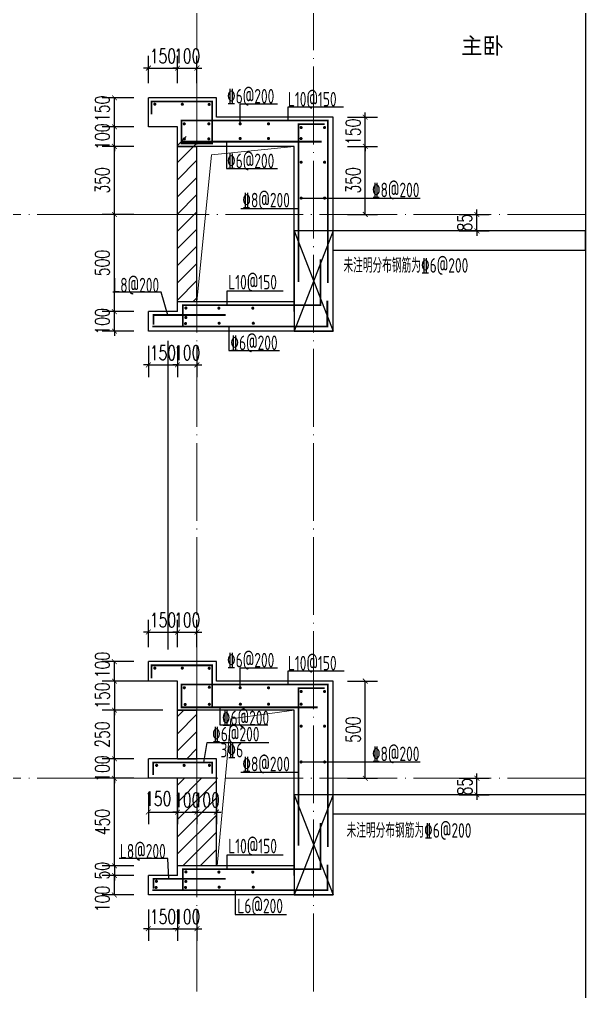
# Model space of a CAD drawing. Extents: x -668857 to 154266, y -275694 to 291306.
# Drawn here: x 4044 to 7008, y 148002 to 153002 of the extents above; entities that cross this region are included whole.
import ezdxf

# ---------------------------------------------------------------- set-up
doc = ezdxf.new("R2010")
doc.units = 0
doc.header["$LTSCALE"] = 1000
doc.linetypes.add('DOTE', pattern=[2.42, 2, -0.2, 0.02, -0.2])
doc.layers.get('0').update_dxf_attribs({"linetype": 'CONTINUOUS'})
doc.layers.get('DEFPOINTS').update_dxf_attribs({"linetype": 'CONTINUOUS'})
for name, color, linetype in [('DIM_SYMB', 3, 'CONTINUOUS'), ('PUB_DIM', 3, 'CONTINUOUS'), ('PUB_TEXT', 2, 'CONTINUOUS'), ('REIN', 6, 'CONTINUOUS'), ('S-大样-砼线', 7, 'CONTINUOUS'), ('S-引出线', 40, 'CONTINUOUS'), ('TEXT', 2, 'CONTINUOUS'), ('WALL', 5, 'CONTINUOUS'), ('看线', 251, 'CONTINUOUS')]:
    doc.layers.add(name, color=color, linetype=linetype)
for name, color, linetype, lineweight in [('DOTE', 19, 'DOTE', 9), ('PUB_HATCH', 8, 'CONTINUOUS', 9), ('立面-洞口示意', 152, 'CONTINUOUS', 13)]:
    doc.layers.add(name, color=color, linetype=linetype, lineweight=lineweight)
doc.styles.add('_TCH_DIM_T3', font='SIMPLEX', dxfattribs={"width": 0.705882, "bigfont": 'GBCBIG'})
doc.styles.add('TSSD_REIN', font='tssdeng.shx', dxfattribs={"width": 0.7, "height": 300, "bigfont": 'tssdchn.shx'})
doc.styles.add('w', font='tssdeng.shx', dxfattribs={"width": 0.8, "bigfont": 'tssdchn.shx'})
doc.dimstyles.new('_TCH_ARCH&&25', dxfattribs={"dimtxt": 74.375, "dimasz": 25, "dimexe": 62.5, "dimexo": 75, "dimgap": 25, "dimtad": 1, "dimdec": 0, "dimzin": 0, "dimdsep": 46, "dimtxsty": '_TCH_DIM_T3', "dimblk": 'ARCHTICK', "dimcen": 0.09, "dimclrt": 7, "dimazin": 0, "dimtfac": 1, "dimtdec": 0, "dimtix": 1, "dimtmove": 2, "dimatfit": 3, "dimldrblk": 'ARCHTICK', "dimfxl": 0, "dimtolj": 1, "dimtzin": 0, "dimarcsym": 0})
pattern_1 = [(45, (0, 44.88), (-44.1941915, 44.1941915), [])]

# ---------------------------------------------------------------- blocks, each defined once
blk = doc.blocks.new('_ArchTick')
at = {"color": 0, "linetype": 'ByBlock', "const_width": 0.15}
blk.add_lwpolyline([(-0.5, -0.5), (0.5, 0.5)], dxfattribs=at)
blk = doc.blocks.new('*D2304')
at = {"layer": 'DEFPOINTS', "color": 0}
for p in [(1114128.3, 465143.4), (1114278.3, 465143.4), (1114278.3, 464969.7)]:
    blk.add_point(p, dxfattribs=at)
at = {"layer": 'PUB_DIM', "color": 0, "lineweight": -2}
for p, q in [((1114128.3, 465068.4), (1114128.3, 464907.2)), ((1114278.3, 465068.4), (1114278.3, 464907.2)), ((1114128.3, 464969.7), (1114278.3, 464969.7))]:
    blk.add_line(p, q, dxfattribs=at)
at = {"layer": 'PUB_DIM', "color": 0, "lineweight": -2, "xscale": 25, "yscale": 25, "zscale": 25, "rotation": 180}
blk.add_blockref('_ArchTick', (1114128.3, 464969.7), dxfattribs=at)
at = {"layer": 'PUB_DIM', "color": 0, "lineweight": -2, "xscale": 25, "yscale": 25, "zscale": 25}
blk.add_blockref('_ArchTick', (1114278.3, 464969.7), dxfattribs=at)
at = {"layer": 'PUB_DIM', "color": 7, "insert": (1114178.9, 465038.4), "char_height": 74.38, "attachment_point": 5, "style": '_TCH_DIM_T3'}
blk.add_mtext('\\A1;150', dxfattribs=at)
blk = doc.blocks.new('*D2305')
at = {"layer": 'DEFPOINTS', "color": 0}
for p in [(1114278.3, 465143.4), (1114378.3, 465143.4), (1114378.3, 464969.7)]:
    blk.add_point(p, dxfattribs=at)
at = {"layer": 'PUB_DIM', "color": 0, "lineweight": -2}
for p, q in [((1114278.3, 465068.4), (1114278.3, 464907.2)), ((1114378.3, 465068.4), (1114378.3, 464907.2)), ((1114278.3, 464969.7), (1114253.3, 464969.7)), ((1114278.3, 464969.7), (1114378.3, 464969.7)), ((1114378.3, 464969.7), (1114403.3, 464969.7))]:
    blk.add_line(p, q, dxfattribs=at)
at = {"layer": 'PUB_DIM', "color": 0, "lineweight": -2, "xscale": 25, "yscale": 25, "zscale": 25}
blk.add_blockref('_ArchTick', (1114278.3, 464969.7), dxfattribs=at)
at = {"layer": 'PUB_DIM', "color": 0, "lineweight": -2, "xscale": 25, "yscale": 25, "zscale": 25, "rotation": 180}
blk.add_blockref('_ArchTick', (1114378.3, 464969.7), dxfattribs=at)
at = {"layer": 'PUB_DIM', "color": 7, "insert": (1114328.3, 465031.8), "char_height": 74.38, "attachment_point": 5, "style": '_TCH_DIM_T3'}
blk.add_mtext('\\A1;100', dxfattribs=at)
blk = doc.blocks.new('*D2306')
at = {"layer": 'DEFPOINTS', "color": 0}
for p in [(1114378.3, 465143.4), (1114478.3, 465143.4), (1114478.3, 464969.7)]:
    blk.add_point(p, dxfattribs=at)
at = {"layer": 'PUB_DIM', "color": 0, "lineweight": -2}
for p, q in [((1114378.3, 465068.4), (1114378.3, 464907.2)), ((1114478.3, 465068.4), (1114478.3, 464907.2)), ((1114378.3, 464969.7), (1114353.3, 464969.7)), ((1114378.3, 464969.7), (1114478.3, 464969.7)), ((1114478.3, 464969.7), (1114503.3, 464969.7))]:
    blk.add_line(p, q, dxfattribs=at)
at = {"layer": 'PUB_DIM', "color": 0, "lineweight": -2, "xscale": 25, "yscale": 25, "zscale": 25}
blk.add_blockref('_ArchTick', (1114378.3, 464969.7), dxfattribs=at)
at = {"layer": 'PUB_DIM', "color": 0, "lineweight": -2, "xscale": 25, "yscale": 25, "zscale": 25, "rotation": 180}
blk.add_blockref('_ArchTick', (1114478.3, 464969.7), dxfattribs=at)
at = {"layer": 'PUB_DIM', "color": 7, "insert": (1114428.3, 465031.8), "char_height": 74.38, "attachment_point": 5, "style": '_TCH_DIM_T3'}
blk.add_mtext('\\A1;100', dxfattribs=at)
blk = doc.blocks.new('*D2307')
at = {"layer": 'DEFPOINTS', "color": 0}
for p in [(1115078.3, 465643.4), (1115244.2, 465643.4), (1115078.3, 465143.4)]:
    blk.add_point(p, dxfattribs=at)
at = {"layer": 'PUB_DIM', "color": 0, "lineweight": -2}
for p, q in [((1115153.3, 465643.4), (1115306.7, 465643.4)), ((1115244.2, 465143.4), (1115244.2, 465643.4)), ((1115153.3, 465143.4), (1115306.7, 465143.4))]:
    blk.add_line(p, q, dxfattribs=at)
at = {"layer": 'PUB_DIM', "color": 0, "lineweight": -2, "xscale": 25, "yscale": 25, "zscale": 25}
for p, rotation in [((1115244.2, 465643.4), 90), ((1115244.2, 465143.4), 270)]:
    blk.add_blockref('_ArchTick', p, dxfattribs=dict(at, rotation=rotation))
at = {"layer": 'PUB_DIM', "color": 7, "insert": (1115182, 465393.4), "char_height": 74.38, "attachment_point": 5, "rotation": 90, "style": '_TCH_DIM_T3'}
blk.add_mtext('\\A1;500', dxfattribs=at)
blk = doc.blocks.new('*D2308')
at = {"layer": 'DEFPOINTS', "color": 0}
for p in [(1113953.7, 465743.4), (1114128.3, 465743.4), (1114128.3, 465643.4)]:
    blk.add_point(p, dxfattribs=at)
at = {"layer": 'PUB_DIM', "color": 0, "lineweight": -2}
for p, q in [((1114053.3, 465743.4), (1113891.2, 465743.4)), ((1113953.7, 465643.4), (1113953.7, 465743.4)), ((1114053.3, 465643.4), (1113891.2, 465643.4))]:
    blk.add_line(p, q, dxfattribs=at)
at = {"layer": 'PUB_DIM', "color": 0, "lineweight": -2, "xscale": 25, "yscale": 25, "zscale": 25}
for p, rotation in [((1113953.7, 465743.4), 90), ((1113953.7, 465643.4), 270)]:
    blk.add_blockref('_ArchTick', p, dxfattribs=dict(at, rotation=rotation))
at = {"layer": 'PUB_DIM', "color": 7, "insert": (1113891.5, 465726.1), "char_height": 74.38, "attachment_point": 5, "rotation": 90, "style": '_TCH_DIM_T3'}
blk.add_mtext('\\A1;100', dxfattribs=at)
blk = doc.blocks.new('*D2309')
at = {"layer": 'DEFPOINTS', "color": 0}
for p in [(1113953.7, 465493.4), (1114128.3, 465493.4), (1114128.3, 465243.4)]:
    blk.add_point(p, dxfattribs=at)
at = {"layer": 'PUB_DIM', "color": 0, "lineweight": -2}
for p, q in [((1114053.3, 465493.4), (1113891.2, 465493.4)), ((1113953.7, 465243.4), (1113953.7, 465493.4)), ((1114053.3, 465243.4), (1113891.2, 465243.4))]:
    blk.add_line(p, q, dxfattribs=at)
at = {"layer": 'PUB_DIM', "color": 0, "lineweight": -2, "xscale": 25, "yscale": 25, "zscale": 25}
for p, rotation in [((1113953.7, 465493.4), 90), ((1113953.7, 465243.4), 270)]:
    blk.add_blockref('_ArchTick', p, dxfattribs=dict(at, rotation=rotation))
at = {"layer": 'PUB_DIM', "color": 7, "insert": (1113891.5, 465368.4), "char_height": 74.38, "attachment_point": 5, "rotation": 90, "style": '_TCH_DIM_T3'}
blk.add_mtext('\\A1;250', dxfattribs=at)
blk = doc.blocks.new('*D2310')
at = {"layer": 'DEFPOINTS', "color": 0}
for p in [(1113953.7, 465243.4), (1114128.3, 465243.4), (1114128.3, 465143.4)]:
    blk.add_point(p, dxfattribs=at)
at = {"layer": 'PUB_DIM', "color": 0, "lineweight": -2}
for p, q in [((1114053.3, 465243.4), (1113891.2, 465243.4)), ((1113953.7, 465243.4), (1113953.7, 465268.4)), ((1113953.7, 465143.4), (1113953.7, 465243.4)), ((1114053.3, 465143.4), (1113891.2, 465143.4)), ((1113953.7, 465143.4), (1113953.7, 465118.4))]:
    blk.add_line(p, q, dxfattribs=at)
at = {"layer": 'PUB_DIM', "color": 0, "lineweight": -2, "xscale": 25, "yscale": 25, "zscale": 25}
for p, rotation in [((1113953.7, 465243.4), 270), ((1113953.7, 465143.4), 90)]:
    blk.add_blockref('_ArchTick', p, dxfattribs=dict(at, rotation=rotation))
at = {"layer": 'PUB_DIM', "color": 7, "insert": (1113891.5, 465193.4), "char_height": 74.38, "attachment_point": 5, "rotation": 90, "style": '_TCH_DIM_T3'}
blk.add_mtext('\\A1;100', dxfattribs=at)
blk = doc.blocks.new('*D2311')
at = {"layer": 'DEFPOINTS', "color": 0}
for p in [(1113953.7, 465143.4), (1114128.3, 465143.4), (1114128.3, 464693.4)]:
    blk.add_point(p, dxfattribs=at)
at = {"layer": 'PUB_DIM', "color": 0, "lineweight": -2}
for p, q in [((1114053.3, 465143.4), (1113891.2, 465143.4)), ((1113953.7, 464693.4), (1113953.7, 465143.4)), ((1114053.3, 464693.4), (1113891.2, 464693.4))]:
    blk.add_line(p, q, dxfattribs=at)
at = {"layer": 'PUB_DIM', "color": 0, "lineweight": -2, "xscale": 25, "yscale": 25, "zscale": 25}
for p, rotation in [((1113953.7, 465143.4), 90), ((1113953.7, 464693.4), 270)]:
    blk.add_blockref('_ArchTick', p, dxfattribs=dict(at, rotation=rotation))
at = {"layer": 'PUB_DIM', "color": 7, "insert": (1113891.5, 464918.4), "char_height": 74.38, "attachment_point": 5, "rotation": 90, "style": '_TCH_DIM_T3'}
blk.add_mtext('\\A1;450', dxfattribs=at)
blk = doc.blocks.new('*D2312')
at = {"layer": 'DEFPOINTS', "color": 0}
for p in [(1113953.7, 464643.4), (1114128.3, 464643.4), (1114128.3, 464543.4)]:
    blk.add_point(p, dxfattribs=at)
at = {"layer": 'PUB_DIM', "color": 0, "lineweight": -2}
for p, q in [((1114053.3, 464643.4), (1113891.2, 464643.4)), ((1113953.7, 464543.4), (1113953.7, 464643.4)), ((1114053.3, 464543.4), (1113891.2, 464543.4))]:
    blk.add_line(p, q, dxfattribs=at)
at = {"layer": 'PUB_DIM', "color": 0, "lineweight": -2, "xscale": 25, "yscale": 25, "zscale": 25}
for p, rotation in [((1113953.7, 464643.4), 90), ((1113953.7, 464543.4), 270)]:
    blk.add_blockref('_ArchTick', p, dxfattribs=dict(at, rotation=rotation))
at = {"layer": 'PUB_DIM', "color": 7, "insert": (1113891.5, 464522.7), "char_height": 74.38, "attachment_point": 5, "rotation": 90, "style": '_TCH_DIM_T3'}
blk.add_mtext('\\A1;100', dxfattribs=at)
blk = doc.blocks.new('*D2313')
at = {"layer": 'DEFPOINTS', "color": 0}
for p in [(1114128.3, 464543.4), (1114278.3, 464543.4), (1114278.3, 464369.7)]:
    blk.add_point(p, dxfattribs=at)
at = {"layer": 'PUB_DIM', "color": 0, "lineweight": -2}
for p, q in [((1114128.3, 464468.4), (1114128.3, 464307.2)), ((1114278.3, 464468.4), (1114278.3, 464307.2)), ((1114128.3, 464369.7), (1114103.3, 464369.7)), ((1114128.3, 464369.7), (1114278.3, 464369.7)), ((1114278.3, 464369.7), (1114303.3, 464369.7))]:
    blk.add_line(p, q, dxfattribs=at)
at = {"layer": 'PUB_DIM', "color": 0, "lineweight": -2, "xscale": 25, "yscale": 25, "zscale": 25}
blk.add_blockref('_ArchTick', (1114128.3, 464369.7), dxfattribs=at)
at = {"layer": 'PUB_DIM', "color": 0, "lineweight": -2, "xscale": 25, "yscale": 25, "zscale": 25, "rotation": 180}
blk.add_blockref('_ArchTick', (1114278.3, 464369.7), dxfattribs=at)
at = {"layer": 'PUB_DIM', "color": 7, "insert": (1114203.3, 464431.8), "char_height": 74.38, "attachment_point": 5, "style": '_TCH_DIM_T3'}
blk.add_mtext('\\A1;150', dxfattribs=at)
blk = doc.blocks.new('*D2314')
at = {"layer": 'DEFPOINTS', "color": 0}
for p in [(1114278.3, 464543.4), (1114378.3, 464543.4), (1114378.3, 464369.7)]:
    blk.add_point(p, dxfattribs=at)
at = {"layer": 'PUB_DIM', "color": 0, "lineweight": -2}
for p, q in [((1114278.3, 464468.4), (1114278.3, 464307.2)), ((1114378.3, 464468.4), (1114378.3, 464307.2)), ((1114278.3, 464369.7), (1114253.3, 464369.7)), ((1114278.3, 464369.7), (1114378.3, 464369.7)), ((1114378.3, 464369.7), (1114403.3, 464369.7))]:
    blk.add_line(p, q, dxfattribs=at)
at = {"layer": 'PUB_DIM', "color": 0, "lineweight": -2, "xscale": 25, "yscale": 25, "zscale": 25}
blk.add_blockref('_ArchTick', (1114278.3, 464369.7), dxfattribs=at)
at = {"layer": 'PUB_DIM', "color": 0, "lineweight": -2, "xscale": 25, "yscale": 25, "zscale": 25, "rotation": 180}
blk.add_blockref('_ArchTick', (1114378.3, 464369.7), dxfattribs=at)
at = {"layer": 'PUB_DIM', "color": 7, "insert": (1114328.3, 464431.8), "char_height": 74.38, "attachment_point": 5, "style": '_TCH_DIM_T3'}
blk.add_mtext('\\A1;100', dxfattribs=at)
blk = doc.blocks.new('*D2315')
at = {"layer": 'DEFPOINTS', "color": 0}
for p in [(1114278.3, 465895.7), (1114128.3, 465743.4), (1114278.3, 465743.4)]:
    blk.add_point(p, dxfattribs=at)
at = {"layer": 'PUB_DIM', "color": 0, "lineweight": -2}
for p, q in [((1114128.3, 465818.4), (1114128.3, 465958.2)), ((1114278.3, 465818.4), (1114278.3, 465958.2)), ((1114128.3, 465895.7), (1114103.3, 465895.7)), ((1114128.3, 465895.7), (1114278.3, 465895.7)), ((1114278.3, 465895.7), (1114303.3, 465895.7))]:
    blk.add_line(p, q, dxfattribs=at)
at = {"layer": 'PUB_DIM', "color": 0, "lineweight": -2, "xscale": 25, "yscale": 25, "zscale": 25}
blk.add_blockref('_ArchTick', (1114128.3, 465895.7), dxfattribs=at)
at = {"layer": 'PUB_DIM', "color": 0, "lineweight": -2, "xscale": 25, "yscale": 25, "zscale": 25, "rotation": 180}
blk.add_blockref('_ArchTick', (1114278.3, 465895.7), dxfattribs=at)
at = {"layer": 'PUB_DIM', "color": 7, "insert": (1114203.3, 465957.9), "char_height": 74.38, "attachment_point": 5, "style": '_TCH_DIM_T3'}
blk.add_mtext('\\A1;150', dxfattribs=at)
blk = doc.blocks.new('*D2316')
at = {"layer": 'DEFPOINTS', "color": 0}
for p in [(1114378.3, 465895.7), (1114278.3, 465743.4), (1114378.3, 465743.4)]:
    blk.add_point(p, dxfattribs=at)
at = {"layer": 'PUB_DIM', "color": 0, "lineweight": -2}
for p, q in [((1114278.3, 465818.4), (1114278.3, 465958.2)), ((1114378.3, 465818.4), (1114378.3, 465958.2)), ((1114278.3, 465895.7), (1114253.3, 465895.7)), ((1114278.3, 465895.7), (1114378.3, 465895.7)), ((1114378.3, 465895.7), (1114403.3, 465895.7))]:
    blk.add_line(p, q, dxfattribs=at)
at = {"layer": 'PUB_DIM', "color": 0, "lineweight": -2, "xscale": 25, "yscale": 25, "zscale": 25}
blk.add_blockref('_ArchTick', (1114278.3, 465895.7), dxfattribs=at)
at = {"layer": 'PUB_DIM', "color": 0, "lineweight": -2, "xscale": 25, "yscale": 25, "zscale": 25, "rotation": 180}
blk.add_blockref('_ArchTick', (1114378.3, 465895.7), dxfattribs=at)
at = {"layer": 'PUB_DIM', "color": 7, "insert": (1114328.3, 465957.9), "char_height": 74.38, "attachment_point": 5, "style": '_TCH_DIM_T3'}
blk.add_mtext('\\A1;100', dxfattribs=at)
blk = doc.blocks.new('*D2317')
at = {"layer": 'DEFPOINTS', "color": 0}
for p in [(1115652.5, 465143.4), (1115818.5, 465143.4), (1115652.5, 465058.4)]:
    blk.add_point(p, dxfattribs=at)
at = {"layer": 'PUB_DIM', "color": 0, "lineweight": -2}
for p, q in [((1115727.5, 465143.4), (1115881, 465143.4)), ((1115818.5, 465143.4), (1115818.5, 465168.4)), ((1115818.5, 465058.4), (1115818.5, 465143.4)), ((1115727.5, 465058.4), (1115881, 465058.4)), ((1115818.5, 465058.4), (1115818.5, 465033.4))]:
    blk.add_line(p, q, dxfattribs=at)
at = {"layer": 'PUB_DIM', "color": 0, "lineweight": -2, "xscale": 25, "yscale": 25, "zscale": 25}
for p, rotation in [((1115818.5, 465143.4), 270), ((1115818.5, 465058.4), 90)]:
    blk.add_blockref('_ArchTick', p, dxfattribs=dict(at, rotation=rotation))
at = {"layer": 'PUB_DIM', "color": 7, "insert": (1115756.3, 465100.9), "char_height": 74.38, "attachment_point": 5, "rotation": 90, "style": '_TCH_DIM_T3'}
blk.add_mtext('\\A1;85', dxfattribs=at)
blk = doc.blocks.new('*D2318')
at = {"layer": 'DEFPOINTS', "color": 0}
for p in [(1114278.3, 465643.4), (1113953.7, 465493.4), (1114278.3, 465493.4)]:
    blk.add_point(p, dxfattribs=at)
at = {"layer": 'PUB_DIM', "color": 0, "lineweight": -2}
for p, q in [((1114203.3, 465643.4), (1113891.2, 465643.4)), ((1113953.7, 465643.4), (1113953.7, 465668.4)), ((1113953.7, 465643.4), (1113953.7, 465493.4)), ((1114203.3, 465493.4), (1113891.2, 465493.4)), ((1113953.7, 465493.4), (1113953.7, 465468.4))]:
    blk.add_line(p, q, dxfattribs=at)
at = {"layer": 'PUB_DIM', "color": 0, "lineweight": -2, "xscale": 25, "yscale": 25, "zscale": 25}
for p, rotation in [((1113953.7, 465643.4), 270), ((1113953.7, 465493.4), 90)]:
    blk.add_blockref('_ArchTick', p, dxfattribs=dict(at, rotation=rotation))
at = {"layer": 'PUB_DIM', "color": 7, "insert": (1113891.5, 465568.4), "char_height": 74.38, "attachment_point": 5, "rotation": 90, "style": '_TCH_DIM_T3'}
blk.add_mtext('\\A1;150', dxfattribs=at)
blk = doc.blocks.new('*D2303')
at = {"layer": 'DEFPOINTS', "color": 0}
for p in [(1114128.3, 464693.4), (1113953.7, 464643.4), (1114128.3, 464643.4)]:
    blk.add_point(p, dxfattribs=at)
at = {"layer": 'PUB_DIM', "color": 0, "lineweight": -2}
for p, q in [((1114053.3, 464693.4), (1113891.2, 464693.4)), ((1113953.7, 464693.4), (1113953.7, 464718.4)), ((1113953.7, 464693.4), (1113953.7, 464643.4)), ((1114053.3, 464643.4), (1113891.2, 464643.4)), ((1113953.7, 464643.4), (1113953.7, 464618.4))]:
    blk.add_line(p, q, dxfattribs=at)
at = {"layer": 'PUB_DIM', "color": 0, "lineweight": -2, "xscale": 25, "yscale": 25, "zscale": 25}
for p, rotation in [((1113953.7, 464693.4), 270), ((1113953.7, 464643.4), 90)]:
    blk.add_blockref('_ArchTick', p, dxfattribs=dict(at, rotation=rotation))
at = {"layer": 'PUB_DIM', "color": 7, "insert": (1113891.5, 464668.4), "char_height": 74.38, "attachment_point": 5, "rotation": 90, "style": '_TCH_DIM_T3'}
blk.add_mtext('\\A1;50', dxfattribs=at)
blk = doc.blocks.new('*D3442')
at = {"layer": 'DEFPOINTS', "color": 0}
for p in [(6231.3, 151999), (6397.3, 151999), (6231.3, 151914)]:
    blk.add_point(p, dxfattribs=at)
at = {"layer": 'PUB_DIM', "color": 0, "lineweight": -2}
for p, q in [((6306.3, 151999), (6459.8, 151999)), ((6397.3, 151999), (6397.3, 152024)), ((6397.3, 151914), (6397.3, 151999)), ((6306.3, 151914), (6459.8, 151914)), ((6397.3, 151914), (6397.3, 151889))]:
    blk.add_line(p, q, dxfattribs=at)
at = {"layer": 'PUB_DIM', "color": 0, "lineweight": -2, "xscale": 25, "yscale": 25, "zscale": 25}
for p, rotation in [((6397.3, 151999), 270), ((6397.3, 151914), 90)]:
    blk.add_blockref('_ArchTick', p, dxfattribs=dict(at, rotation=rotation))
at = {"layer": 'PUB_DIM', "color": 7, "insert": (6335.1, 151956.5), "char_height": 74.38, "attachment_point": 5, "rotation": 90, "style": '_TCH_DIM_T3'}
blk.add_mtext('\\A1;85', dxfattribs=at)
blk = doc.blocks.new('*D3443')
at = {"layer": 'DEFPOINTS', "color": 0}
for p in [(4857.1, 152751.4), (4707.1, 152599), (4857.1, 152599)]:
    blk.add_point(p, dxfattribs=at)
at = {"layer": 'PUB_DIM', "color": 0, "lineweight": -2}
for p, q in [((4707.1, 152674), (4707.1, 152813.9)), ((4857.1, 152674), (4857.1, 152813.9)), ((4707.1, 152751.4), (4682.1, 152751.4)), ((4707.1, 152751.4), (4857.1, 152751.4)), ((4857.1, 152751.4), (4882.1, 152751.4))]:
    blk.add_line(p, q, dxfattribs=at)
at = {"layer": 'PUB_DIM', "color": 0, "lineweight": -2, "xscale": 25, "yscale": 25, "zscale": 25}
blk.add_blockref('_ArchTick', (4707.1, 152751.4), dxfattribs=at)
at = {"layer": 'PUB_DIM', "color": 0, "lineweight": -2, "xscale": 25, "yscale": 25, "zscale": 25, "rotation": 180}
blk.add_blockref('_ArchTick', (4857.1, 152751.4), dxfattribs=at)
at = {"layer": 'PUB_DIM', "color": 7, "insert": (4782.1, 152813.5), "char_height": 74.38, "attachment_point": 5, "style": '_TCH_DIM_T3'}
blk.add_mtext('\\A1;150', dxfattribs=at)
blk = doc.blocks.new('*D3444')
at = {"layer": 'DEFPOINTS', "color": 0}
for p in [(4957.1, 152751.4), (4857.1, 152599), (4957.1, 152599)]:
    blk.add_point(p, dxfattribs=at)
at = {"layer": 'PUB_DIM', "color": 0, "lineweight": -2}
for p, q in [((4857.1, 152674), (4857.1, 152813.9)), ((4957.1, 152674), (4957.1, 152813.9)), ((4857.1, 152751.4), (4832.1, 152751.4)), ((4857.1, 152751.4), (4957.1, 152751.4)), ((4957.1, 152751.4), (4982.1, 152751.4))]:
    blk.add_line(p, q, dxfattribs=at)
at = {"layer": 'PUB_DIM', "color": 0, "lineweight": -2, "xscale": 25, "yscale": 25, "zscale": 25}
blk.add_blockref('_ArchTick', (4857.1, 152751.4), dxfattribs=at)
at = {"layer": 'PUB_DIM', "color": 0, "lineweight": -2, "xscale": 25, "yscale": 25, "zscale": 25, "rotation": 180}
blk.add_blockref('_ArchTick', (4957.1, 152751.4), dxfattribs=at)
at = {"layer": 'PUB_DIM', "color": 7, "insert": (4907.1, 152813.5), "char_height": 74.38, "attachment_point": 5, "style": '_TCH_DIM_T3'}
blk.add_mtext('\\A1;100', dxfattribs=at)
blk = doc.blocks.new('*D3445')
at = {"layer": 'DEFPOINTS', "color": 0}
for p in [(4707.1, 151399), (4857.1, 151399), (4857.1, 151225.3)]:
    blk.add_point(p, dxfattribs=at)
at = {"layer": 'PUB_DIM', "color": 0, "lineweight": -2}
for p, q in [((4707.1, 151324), (4707.1, 151162.8)), ((4857.1, 151324), (4857.1, 151162.8)), ((4707.1, 151225.3), (4682.1, 151225.3)), ((4707.1, 151225.3), (4857.1, 151225.3)), ((4857.1, 151225.3), (4882.1, 151225.3))]:
    blk.add_line(p, q, dxfattribs=at)
at = {"layer": 'PUB_DIM', "color": 0, "lineweight": -2, "xscale": 25, "yscale": 25, "zscale": 25}
blk.add_blockref('_ArchTick', (4707.1, 151225.3), dxfattribs=at)
at = {"layer": 'PUB_DIM', "color": 0, "lineweight": -2, "xscale": 25, "yscale": 25, "zscale": 25, "rotation": 180}
blk.add_blockref('_ArchTick', (4857.1, 151225.3), dxfattribs=at)
at = {"layer": 'PUB_DIM', "color": 7, "insert": (4782.1, 151287.5), "char_height": 74.38, "attachment_point": 5, "style": '_TCH_DIM_T3'}
blk.add_mtext('\\A1;150', dxfattribs=at)
blk = doc.blocks.new('*D3446')
at = {"layer": 'DEFPOINTS', "color": 0}
for p in [(4857.1, 151399), (4957.1, 151399), (4957.1, 151225.3)]:
    blk.add_point(p, dxfattribs=at)
at = {"layer": 'PUB_DIM', "color": 0, "lineweight": -2}
for p, q in [((4857.1, 151324), (4857.1, 151162.8)), ((4957.1, 151324), (4957.1, 151162.8)), ((4857.1, 151225.3), (4832.1, 151225.3)), ((4857.1, 151225.3), (4957.1, 151225.3)), ((4957.1, 151225.3), (4982.1, 151225.3))]:
    blk.add_line(p, q, dxfattribs=at)
at = {"layer": 'PUB_DIM', "color": 0, "lineweight": -2, "xscale": 25, "yscale": 25, "zscale": 25}
blk.add_blockref('_ArchTick', (4857.1, 151225.3), dxfattribs=at)
at = {"layer": 'PUB_DIM', "color": 0, "lineweight": -2, "xscale": 25, "yscale": 25, "zscale": 25, "rotation": 180}
blk.add_blockref('_ArchTick', (4957.1, 151225.3), dxfattribs=at)
at = {"layer": 'PUB_DIM', "color": 7, "insert": (4907.1, 151287.5), "char_height": 74.38, "attachment_point": 5, "style": '_TCH_DIM_T3'}
blk.add_mtext('\\A1;100', dxfattribs=at)
blk = doc.blocks.new('*D3447')
at = {"layer": 'DEFPOINTS', "color": 0}
for p in [(4532.5, 152599), (4707.1, 152599), (4707.1, 152449)]:
    blk.add_point(p, dxfattribs=at)
at = {"layer": 'PUB_DIM', "color": 0, "lineweight": -2}
for p, q in [((4632.1, 152599), (4470, 152599)), ((4532.5, 152449), (4532.5, 152599)), ((4632.1, 152449), (4470, 152449))]:
    blk.add_line(p, q, dxfattribs=at)
at = {"layer": 'PUB_DIM', "color": 0, "lineweight": -2, "xscale": 25, "yscale": 25, "zscale": 25}
for p, rotation in [((4532.5, 152599), 90), ((4532.5, 152449), 270)]:
    blk.add_blockref('_ArchTick', p, dxfattribs=dict(at, rotation=rotation))
at = {"layer": 'PUB_DIM', "color": 7, "insert": (4470.3, 152542.3), "char_height": 74.38, "attachment_point": 5, "rotation": 90, "style": '_TCH_DIM_T3'}
blk.add_mtext('\\A1;150', dxfattribs=at)
blk = doc.blocks.new('*D3448')
at = {"layer": 'DEFPOINTS', "color": 0}
for p in [(4532.5, 152349), (4707.1, 152349), (4707.1, 151999)]:
    blk.add_point(p, dxfattribs=at)
at = {"layer": 'PUB_DIM', "color": 0, "lineweight": -2}
for p, q in [((4632.1, 152349), (4470, 152349)), ((4532.5, 151999), (4532.5, 152349)), ((4632.1, 151999), (4470, 151999))]:
    blk.add_line(p, q, dxfattribs=at)
at = {"layer": 'PUB_DIM', "color": 0, "lineweight": -2, "xscale": 25, "yscale": 25, "zscale": 25}
for p, rotation in [((4532.5, 152349), 90), ((4532.5, 151999), 270)]:
    blk.add_blockref('_ArchTick', p, dxfattribs=dict(at, rotation=rotation))
at = {"layer": 'PUB_DIM', "color": 7, "insert": (4470.3, 152174), "char_height": 74.38, "attachment_point": 5, "rotation": 90, "style": '_TCH_DIM_T3'}
blk.add_mtext('\\A1;350', dxfattribs=at)
blk = doc.blocks.new('*D3449')
at = {"layer": 'DEFPOINTS', "color": 0}
for p in [(4532.5, 151999), (4707.1, 151999), (4707.1, 151499)]:
    blk.add_point(p, dxfattribs=at)
at = {"layer": 'PUB_DIM', "color": 0, "lineweight": -2}
for p, q in [((4632.1, 151999), (4470, 151999)), ((4532.5, 151499), (4532.5, 151999)), ((4632.1, 151499), (4470, 151499))]:
    blk.add_line(p, q, dxfattribs=at)
at = {"layer": 'PUB_DIM', "color": 0, "lineweight": -2, "xscale": 25, "yscale": 25, "zscale": 25}
for p, rotation in [((4532.5, 151999), 90), ((4532.5, 151499), 270)]:
    blk.add_blockref('_ArchTick', p, dxfattribs=dict(at, rotation=rotation))
at = {"layer": 'PUB_DIM', "color": 7, "insert": (4470.3, 151749), "char_height": 74.38, "attachment_point": 5, "rotation": 90, "style": '_TCH_DIM_T3'}
blk.add_mtext('\\A1;500', dxfattribs=at)
blk = doc.blocks.new('*D3450')
at = {"layer": 'DEFPOINTS', "color": 0}
for p in [(4532.5, 151499), (4707.1, 151499), (4707.1, 151399)]:
    blk.add_point(p, dxfattribs=at)
at = {"layer": 'PUB_DIM', "color": 0, "lineweight": -2}
for p, q in [((4632.1, 151499), (4470, 151499)), ((4532.5, 151499), (4532.5, 151524)), ((4532.5, 151399), (4532.5, 151499)), ((4632.1, 151399), (4470, 151399)), ((4532.5, 151399), (4532.5, 151374))]:
    blk.add_line(p, q, dxfattribs=at)
at = {"layer": 'PUB_DIM', "color": 0, "lineweight": -2, "xscale": 25, "yscale": 25, "zscale": 25}
for p, rotation in [((4532.5, 151499), 270), ((4532.5, 151399), 90)]:
    blk.add_blockref('_ArchTick', p, dxfattribs=dict(at, rotation=rotation))
at = {"layer": 'PUB_DIM', "color": 7, "insert": (4470.3, 151449), "char_height": 74.38, "attachment_point": 5, "rotation": 90, "style": '_TCH_DIM_T3'}
blk.add_mtext('\\A1;100', dxfattribs=at)
blk = doc.blocks.new('*D3485')
at = {"layer": 'DEFPOINTS', "color": 0}
for p in [(5657.1, 152349), (5823.1, 152349), (5657.1, 151999)]:
    blk.add_point(p, dxfattribs=at)
at = {"layer": 'PUB_DIM', "color": 0, "lineweight": -2}
for p, q in [((5732.1, 152349), (5885.6, 152349)), ((5823.1, 151999), (5823.1, 152349)), ((5732.1, 151999), (5885.6, 151999))]:
    blk.add_line(p, q, dxfattribs=at)
at = {"layer": 'PUB_DIM', "color": 0, "lineweight": -2, "xscale": 25, "yscale": 25, "zscale": 25}
for p, rotation in [((5823.1, 152349), 90), ((5823.1, 151999), 270)]:
    blk.add_blockref('_ArchTick', p, dxfattribs=dict(at, rotation=rotation))
at = {"layer": 'PUB_DIM', "color": 7, "insert": (5760.9, 152174), "char_height": 74.38, "attachment_point": 5, "rotation": 90, "style": '_TCH_DIM_T3'}
blk.add_mtext('\\A1;350', dxfattribs=at)
blk = doc.blocks.new('*D3486')
at = {"layer": 'DEFPOINTS', "color": 0}
for p in [(5657.1, 152499), (5823.1, 152499), (5657.1, 152349)]:
    blk.add_point(p, dxfattribs=at)
at = {"layer": 'PUB_DIM', "color": 0, "lineweight": -2}
for p, q in [((5732.1, 152499), (5885.6, 152499)), ((5823.1, 152499), (5823.1, 152524)), ((5823.1, 152349), (5823.1, 152499)), ((5732.1, 152349), (5885.6, 152349)), ((5823.1, 152349), (5823.1, 152324))]:
    blk.add_line(p, q, dxfattribs=at)
at = {"layer": 'PUB_DIM', "color": 0, "lineweight": -2, "xscale": 25, "yscale": 25, "zscale": 25}
for p, rotation in [((5823.1, 152499), 270), ((5823.1, 152349), 90)]:
    blk.add_blockref('_ArchTick', p, dxfattribs=dict(at, rotation=rotation))
at = {"layer": 'PUB_DIM', "color": 7, "insert": (5760.9, 152424), "char_height": 74.38, "attachment_point": 5, "rotation": 90, "style": '_TCH_DIM_T3'}
blk.add_mtext('\\A1;150', dxfattribs=at)
blk = doc.blocks.new('*D3487')
at = {"layer": 'DEFPOINTS', "color": 0}
for p in [(4532.5, 152449), (4707.1, 152449), (4707.1, 152349)]:
    blk.add_point(p, dxfattribs=at)
at = {"layer": 'PUB_DIM', "color": 0, "lineweight": -2}
for p, q in [((4632.1, 152449), (4470, 152449)), ((4532.5, 152449), (4532.5, 152474)), ((4532.5, 152349), (4532.5, 152449)), ((4632.1, 152349), (4470, 152349)), ((4532.5, 152349), (4532.5, 152324))]:
    blk.add_line(p, q, dxfattribs=at)
at = {"layer": 'PUB_DIM', "color": 0, "lineweight": -2, "xscale": 25, "yscale": 25, "zscale": 25}
for p, rotation in [((4532.5, 152449), 270), ((4532.5, 152349), 90)]:
    blk.add_blockref('_ArchTick', p, dxfattribs=dict(at, rotation=rotation))
at = {"layer": 'PUB_DIM', "color": 7, "insert": (4470.3, 152399), "char_height": 74.38, "attachment_point": 5, "rotation": 90, "style": '_TCH_DIM_T3'}
blk.add_mtext('\\A1;100', dxfattribs=at)
blk = doc.blocks.new('FSDFSFSFSFEFSFESF')
at = {"layer": 'PUB_HATCH'}
h = blk.add_hatch(dxfattribs=at)
h.set_pattern_fill('普通砖', color=256, scale=25, style=0)
h.set_pattern_definition(pattern_1)
h.paths.add_polyline_path([(1114378.3, 465493.4), (1114278.3, 465493.4), (1114278.3, 465243.4), (1114378.3, 465243.4)])
h = blk.add_hatch(dxfattribs=at)
h.set_pattern_fill('普通砖', color=256, scale=25, style=0)
h.set_pattern_definition(pattern_1)
h.paths.add_polyline_path([(1114278.3, 464693.4), (1114478.3, 464693.4), (1114478.3, 465143.4), (1114278.3, 465143.4)])
at = {"layer": 'REIN'}
for points in [[(1114144.1, 465657.4, 9, 9, 0), (1114144.1, 465724.6, 9, 9, 0), (1114456.2, 465724.6, 9, 9, 0), (1114456.2, 465508.6, 9, 9, 0), (1114298.9, 465508.6, 9, 9, 0), (1114298.9, 465625.9, 9, 9, 0), (1115051.5, 465625.9, 9, 9, 0), (1115051.5, 464790.8, 9, 9, 0)], [(1114900.4, 464796.4, 9, 9, 0), (1114900.4, 465607.6, 9, 9, 0), (1115035.2, 465607.6, 9, 9, 0)], [(1114148.9, 464567.6, 9, 9, 0), (1115049.3, 464567.6, 9, 9, 0), (1115049.3, 464699.1, 9, 9, 0)]]:
    blk.add_lwpolyline(points, format="xyseb", dxfattribs=at)
at = {"layer": 'REIN', "const_width": 8}
for points in [[(1114157.4, 465710, 1), (1114165.4, 465710, 1)], [(1114298.9, 465710, 1), (1114306.9, 465710, 1)], [(1114437.2, 465709.1, 1), (1114445.2, 465709.1, 1)], [(1114309.1, 465609.1, 1), (1114317.1, 465609.1, 1)], [(1114437.9, 465611.7, 1), (1114445.9, 465611.7, 1)], [(1114596.5, 465609.1, 1), (1114604.5, 465609.1, 1)], [(1114742.5, 465609.1, 1), (1114750.5, 465609.1, 1)], [(1114910.2, 465589.9, 1), (1114918.2, 465589.9, 1)], [(1115030.9, 465589.9, 1), (1115038.9, 465589.9, 1)], [(1114313.7, 465523, 1), (1114321.7, 465523, 1)], [(1114437.9, 465523.9, 1), (1114445.9, 465523.9, 1)], [(1114597.5, 465524.6, 1), (1114605.5, 465524.6, 1)], [(1114742.8, 465524.6, 1), (1114750.8, 465524.6, 1)], [(1114910.1, 465524.6, 1), (1114918.1, 465524.6, 1)], [(1114910.2, 465411.6, 1), (1114918.2, 465411.6, 1)], [(1115030.9, 465411.6, 1), (1115038.9, 465411.6, 1)], [(1114166.7, 465210, 1), (1114174.7, 465210, 1)], [(1114308.2, 465210, 1), (1114316.2, 465210, 1)], [(1114438.2, 465210, 1), (1114446.2, 465210, 1)], [(1114910.2, 465227.4, 1), (1114918.2, 465227.4, 1)], [(1115030.9, 465227.4, 1), (1115038.9, 465227.4, 1)], [(1114317.4, 464662, 1), (1114325.4, 464662, 1)], [(1114487.3, 464661.2, 1), (1114495.3, 464661.2, 1)], [(1114661.3, 464661.2, 1), (1114669.3, 464661.2, 1)], [(1114165.6, 464613.7, 1), (1114173.6, 464613.7, 1)], [(1114317, 464613.1, 1), (1114325, 464613.1, 1)], [(1114488.3, 464583.6, 1), (1114496.3, 464583.6, 1)], [(1114664.2, 464583.6, 1), (1114672.2, 464583.6, 1)], [(1114163.7, 464582, 1), (1114171.7, 464582, 1)], [(1114315.6, 464582.2, 1), (1114323.6, 464582.2, 1)]]:
    blk.add_lwpolyline(points, format="xyb", close=True, dxfattribs=at)
at = {"layer": 'REIN', "const_width": 9}
for points in [[(1114298.9, 465508.6), (1114999, 465508.6)], [(1114153.2, 465161.2), (1114153.2, 465225), (1114457.1, 465225), (1114457.1, 465167)], [(1114305, 464570.6), (1114305, 464676.3), (1115013.8, 464676.3), (1115013.8, 464913.2)], [(1114155, 464575.9), (1114155, 464626.3), (1114526, 464626.3)]]:
    blk.add_lwpolyline(points, dxfattribs=at)
at = {"layer": 'S-大样-砼线'}
for p, q in [((1114878.3, 465058.4), (1115078.3, 464543.4)), ((1115078.3, 465058.4), (1114878.3, 464543.4))]:
    blk.add_line(p, q, dxfattribs=at)
blk.add_lwpolyline([(1115078.3, 465058.4), (1114878.3, 465058.4), (1114878.3, 464543.4), (1115078.3, 464543.4)], close=True, dxfattribs=at)
at = {"layer": 'S-引出线'}
for p, q in [((1114600.5, 465609.1), (1114600.5, 465712.3)), ((1114600.5, 465712.3), (1114792.8, 465712.3)), ((1114495.7, 465508.6), (1114495.7, 465418.8)), ((1114495.7, 465418.8), (1114743.4, 465418.8)), ((1114914.2, 465227.4), (1115526, 465227.4)), ((1114603.2, 465174.4), (1114900.4, 465174.4)), ((1114533.7, 464750.3), (1114822.6, 464750.3)), ((1114533.7, 464676.3), (1114533.7, 464750.3)), ((1114574.8, 464567.6), (1114574.8, 464442.9)), ((1114574.8, 464442.9), (1114838.8, 464442.9))]:
    blk.add_line(p, q, dxfattribs=at)
for points in [[(1114847.1, 465625.9), (1114847.1, 465696.7), (1115134.9, 465696.7)], [(1114413.9, 465225), (1114430.1, 465328.4), (1114748.5, 465328.4)], [(1114233.6, 464626.3), (1114228.9, 464731.5), (1113978.7, 464731.5)]]:
    blk.add_lwpolyline(points, dxfattribs=at)
at = {"layer": 'WALL'}
for p, q in [((1114478.3, 465743.4), (1114128.3, 465743.4)), ((1114128.3, 465643.4), (1114128.3, 465743.4)), ((1114478.3, 465643.4), (1114478.3, 465743.4)), ((1114278.3, 465643.4), (1114128.3, 465643.4)), ((1114278.3, 465643.4), (1114278.3, 465643.4)), ((1114278.3, 465643.4), (1114278.3, 465643.4)), ((1114278.3, 465493.4), (1114278.3, 465643.4)), ((1115078.3, 465643.4), (1114478.3, 465643.4)), ((1115078.3, 465058.4), (1115078.3, 465643.4)), ((1114385, 465493.4), (1114278.3, 465493.4)), ((1114278.3, 465243.4), (1114278.3, 465493.4)), ((1114278.3, 465493.4), (1114378.3, 465493.4)), ((1114378.3, 465243.4), (1114378.3, 465493.4)), ((1114878.3, 465493.4), (1114385, 465493.4)), ((1114878.3, 465058.4), (1114878.3, 465493.4)), ((1114478.3, 465243.4), (1114128.3, 465243.4)), ((1114128.3, 465143.4), (1114128.3, 465243.4)), ((1114278.3, 465243.4), (1114378.3, 465243.4)), ((1114478.3, 465143.4), (1114478.3, 465243.4)), ((1114478.3, 465143.4), (1114128.3, 465143.4)), ((1114278.3, 464643.4), (1114278.3, 465143.4)), ((1114478.3, 464693.4), (1114478.3, 465143.4)), ((1114878.3, 464643.4), (1114878.3, 465058.4)), ((1116376.8, 465058.4), (1115078.3, 465058.4)), ((1116376.8, 464958.4), (1115078.3, 464958.4)), ((1115078.3, 464543.4), (1115078.3, 464958.4)), ((1114878.3, 464693.4), (1114278.3, 464693.4)), ((1114278.3, 464643.4), (1114278.3, 464693.4)), ((1114278.3, 464643.4), (1114128.3, 464643.4)), ((1114128.3, 464543.4), (1114128.3, 464643.4)), ((1115078.3, 464543.4), (1114128.3, 464543.4))]:
    blk.add_line(p, q, dxfattribs=at)
at = {"layer": '看线'}
blk.add_line((1114228.3, 467393.4), (1114228.3, 465805.1), dxfattribs=at)
at = {"layer": '立面-洞口示意'}
blk.add_lwpolyline([(1114482.9, 464693.4), (1114552.4, 465449.9), (1114878.3, 465493.4)], dxfattribs=at)
at = {"layer": 'TEXT', "width": 0.7}
for s, style, p in [('%%1326@200', 'w', (1114532.6, 465713.7)), ('L10@150', 'w', (1114846.1, 465698.2)), ('%%1326@200', 'w', (1114506, 465416.2)), ('%%1326@200', 'w', (1114456.2, 465332.9)), ('3%%1326', 'w', (1114499.6, 465250.8)), ('%%1328@200', 'w', (1115277.9, 465231.6)), ('%%1328@200', 'w', (1114611.2, 465179.4)), ('未注明分布钢筋为%%1326@200', 'TSSD_REIN', (1115148.1, 464837.8)), ('L10@150', 'TSSD_REIN', (1114539.1, 464757.4)), ('L8@200', 'TSSD_REIN', (1113981.5, 464730.9)), ('L6@200', 'TSSD_REIN', (1114586.1, 464449.3))]:
    blk.add_text(s, height=75, rotation=0, dxfattribs=dict(at, style=style)).set_placement(p)
at = {"layer": 'PUB_DIM'}
for p1, p2, distance, picture, middle in [((1114128.3, 465743.4), (1114278.3, 465743.4), 152.3, '*D2315', (1114203.3, 465957.9)), ((1114278.3, 465743.4), (1114378.3, 465743.4), 152.3, '*D2316', (1114328.3, 465957.9)), ((1115078.3, 465143.4), (1115078.3, 465643.4), -166, '*D2307', (1115182, 465393.4)), ((1114128.3, 465243.4), (1114128.3, 465493.4), 174.6, '*D2309', (1113891.5, 465368.4)), ((1114128.3, 465143.4), (1114128.3, 465243.4), 174.6, '*D2310', (1113891.5, 465193.4)), ((1114128.3, 464693.4), (1114128.3, 465143.4), 174.6, '*D2311', (1113891.5, 464918.4)), ((1114278.3, 465143.4), (1114378.3, 465143.4), -173.7, '*D2305', (1114328.3, 465031.8)), ((1114378.3, 465143.4), (1114478.3, 465143.4), -173.7, '*D2306', (1114428.3, 465031.8)), ((1115652.5, 465058.4), (1115652.5, 465143.4), -166, '*D2317', (1115756.3, 465100.9)), ((1114128.3, 464543.4), (1114278.3, 464543.4), -173.7, '*D2313', (1114203.3, 464431.8)), ((1114278.3, 464543.4), (1114378.3, 464543.4), -173.7, '*D2314', (1114328.3, 464431.8))]:
    dim = blk.add_aligned_dim(p1=p1, p2=p2, distance=distance, dimstyle='_TCH_ARCH&&25', dxfattribs=at)
    dim.commit()
    dim.dimension.update_dxf_attribs({"geometry": picture, "text_midpoint": middle})
for base, p1, p2, angle, picture, middle in [((1113953.7, 465743.4), (1114128.3, 465643.4), (1114128.3, 465743.4), 90, '*D2308', (1113891.5, 465726.1)), ((1114278.3, 464969.7), (1114128.3, 465143.4), (1114278.3, 465143.4), 360, '*D2304', (1114178.9, 465038.4)), ((1113953.7, 464643.4), (1114128.3, 464543.4), (1114128.3, 464643.4), 90, '*D2312', (1113891.5, 464522.7))]:
    dim = blk.add_linear_dim(base=base, p1=p1, p2=p2, angle=angle, dimstyle='_TCH_ARCH&&25', dxfattribs=at)
    dim.commit()
    dim.dimension.update_dxf_attribs({"geometry": picture, "text_midpoint": middle, "dimtype": 129})
for base, p1, p2, picture, middle in [((1113953.7, 465493.4), (1114278.3, 465643.4), (1114278.3, 465493.4), '*D2318', (1113891.5, 465568.4)), ((1113953.7, 464643.4), (1114128.3, 464693.4), (1114128.3, 464643.4), '*D2303', (1113891.5, 464668.4))]:
    dim = blk.add_linear_dim(base=base, p1=p1, p2=p2, angle=90, dimstyle='_TCH_ARCH&&25', dxfattribs=at)
    dim.commit()
    dim.dimension.update_dxf_attribs({"geometry": picture, "text_midpoint": middle})

msp = doc.modelspace()

# ---------------------------------------------------------------- hatches: boundary and pattern name
at = {"layer": 'PUB_HATCH'}
h = msp.add_hatch(dxfattribs=at)
h.set_pattern_fill('普通砖', color=256, scale=25, style=0)
h.set_pattern_definition([(45, (-416173.49, 314686.944), (-44.1941915, 44.1941915), [])])
h.paths.add_polyline_path([(4857.11, 151549.03), (4957.11, 151549.03), (4957.11, 152399.03), (4857.11, 152399.03)])

# ---------------------------------------------------------------- linework, layer by layer
at = {"layer": 'DIM_SYMB'}
msp.add_lwpolyline([(6955.63, 164119.03), (6955.63, 154487.16), (7008.13, 154468.05), (6903.13, 154449.54), (6955.63, 154430.91), (6955.63, 144799.03)], dxfattribs=at)
at = {"layer": 'DOTE', "color": 1, "linetype": 'DOTE', "ltscale": 0.2}
for p, q in [((4957.11, 145099.03), (4957.11, 164699.03)), ((5557.11, 145099.03), (5557.11, 164699.03)), ((6955.63, 151999.03), (3786.91, 151999.03)), ((6955.63, 149099.03), (3786.91, 149099.03))]:
    msp.add_line(p, q, dxfattribs=at)
at = {"layer": 'REIN', "const_width": 9}
for points in [[(4722.97, 152513.09), (4722.97, 152580.29), (5035.03, 152580.29), (5035.03, 152364.25), (4877.73, 152364.25), (4877.73, 152481.52), (5630.37, 152481.52), (5630.37, 151646.51)], [(5479.27, 151652.11), (5479.27, 152463.24), (5613.99, 152463.24)], [(4877.73, 152373.25), (5599.36, 152373.25)], [(4883.79, 151426.22), (4883.79, 151531.94), (5592.68, 151531.94), (5592.68, 151768.88)], [(4727.73, 151423.25), (5628.1, 151423.25), (5628.1, 151554.81)], [(4733.79, 151431.6), (4733.79, 151481.94), (5104.85, 151481.94)]]:
    msp.add_lwpolyline(points, dxfattribs=at)
at = {"layer": 'REIN', "const_width": 8}
for points in [[(4736.21, 152565.66, 1), (4744.21, 152565.66, 1)], [(4877.77, 152565.66, 1), (4885.77, 152565.66, 1)], [(5015.99, 152564.74, 1), (5023.99, 152564.74, 1)], [(4887.95, 152464.79, 1), (4895.95, 152464.79, 1)], [(5013.92, 152464.79, 1), (5021.92, 152464.79, 1)], [(5175.36, 152464.79, 1), (5183.36, 152464.79, 1)], [(5321.37, 152464.79, 1), (5329.37, 152464.79, 1)], [(5489.01, 152445.59, 1), (5497.01, 152445.59, 1)], [(5609.73, 152445.59, 1), (5617.73, 152445.59, 1)], [(4887.95, 152387.39, 1), (4895.95, 152387.39, 1)], [(5013.92, 152387.39, 1), (5021.92, 152387.39, 1)], [(5175.36, 152389.21, 1), (5183.36, 152389.21, 1)], [(5321.37, 152389.21, 1), (5329.37, 152389.21, 1)], [(5488.42, 152389.21, 1), (5496.42, 152389.21, 1)], [(5489.01, 152267.24, 1), (5497.01, 152267.24, 1)], [(5609.73, 152267.24, 1), (5617.73, 152267.24, 1)], [(5489.01, 152083.11, 1), (5497.01, 152083.11, 1)], [(5609.73, 152083.11, 1), (5617.73, 152083.11, 1)], [(4896.22, 151517.65, 1), (4904.22, 151517.65, 1)], [(5066.13, 151516.88, 1), (5074.13, 151516.88, 1)], [(5240.18, 151516.88, 1), (5248.18, 151516.88, 1)], [(4894.43, 151437.82, 1), (4902.43, 151437.82, 1)], [(4895.81, 151468.78, 1), (4903.81, 151468.78, 1)], [(5067.15, 151439.21, 1), (5075.15, 151439.21, 1)], [(5243.06, 151439.21, 1), (5251.06, 151439.21, 1)]]:
    msp.add_lwpolyline(points, format="xyb", close=True, dxfattribs=at)
at = {"layer": 'S-大样-砼线'}
for p, q in [((5457.11, 151914.03), (5657.11, 151399.03)), ((5657.11, 151914.03), (5457.11, 151399.03))]:
    msp.add_line(p, q, dxfattribs=at)
msp.add_lwpolyline([(5657.11, 151914.03), (5457.11, 151914.03), (5457.11, 151399.03), (5657.11, 151399.03)], close=True, dxfattribs=at)
at = {"layer": 'S-引出线'}
for p, q in [((5179.36, 152464.79), (5179.36, 152567.98)), ((5179.36, 152567.98), (5371.59, 152567.98)), ((5108.26, 152373.25), (5108.26, 152235.17)), ((5108.26, 152235.17), (5371.59, 152235.17)), ((5493.01, 152083.11), (6104.82, 152083.11)), ((5182, 152030.04), (5479.27, 152030.04)), ((5112.57, 151606), (5401.46, 151606)), ((5112.57, 151531.94), (5112.57, 151606)), ((5121.31, 151423.25), (5121.31, 151299.84)), ((5121.31, 151299.84), (5382.52, 151299.84))]:
    msp.add_line(p, q, dxfattribs=at)
for points in [[(5425.99, 152481.52), (5425.99, 152552.35), (5710.92, 152552.35)], [(4806.86, 151480.07), (4773.66, 151598.48), (4523.52, 151598.48)]]:
    msp.add_lwpolyline(points, dxfattribs=at)
at = {"layer": 'WALL'}
for p, q in [((5057.11, 152599.03), (4707.11, 152599.03)), ((4707.11, 152449.03), (4707.11, 152599.03)), ((5057.11, 152499.03), (5057.11, 152599.03)), ((5657.11, 152499.03), (5057.11, 152499.03)), ((5657.11, 151914.03), (5657.11, 152499.03)), ((4857.11, 152449.03), (4707.11, 152449.03)), ((4857.11, 152349.03), (4857.11, 152449.03)), ((5457.11, 152349.03), (4857.11, 152349.03)), ((4857.11, 151499.03), (4857.11, 152349.03)), ((4857.11, 152349.03), (4957.11, 152349.03)), ((4957.11, 151549.03), (4957.11, 152349.03)), ((5457.11, 151914.03), (5457.11, 152349.03)), ((5457.11, 151499.03), (5457.11, 151914.03)), ((6955.63, 151914.03), (5657.11, 151914.03)), ((6955.63, 151814.03), (6955.63, 151914.03)), ((6955.63, 151814.03), (5657.11, 151814.03)), ((5657.11, 151399.03), (5657.11, 151814.03)), ((5457.11, 151549.03), (4857.11, 151549.03)), ((4857.11, 151499.03), (4857.11, 151549.03)), ((4707.11, 151399.03), (4707.11, 151499.03)), ((4857.11, 151499.03), (4707.11, 151499.03)), ((5657.11, 151399.03), (4707.11, 151399.03))]:
    msp.add_line(p, q, dxfattribs=at)
at = {"layer": '立面-洞口示意'}
msp.add_lwpolyline([(4957.11, 151549.03), (5031.26, 152305.56), (5457.11, 152349.03)], dxfattribs=at)

# ---------------------------------------------------------------- block references
msp.add_blockref('FSDFSFSFSFEFSFESF', (-1109421.16, -316044.34))

# ---------------------------------------------------------------- texts
at = {"layer": 'PUB_TEXT'}
msp.add_text('主卧', height=84.397, dxfattribs=at).set_placement((6316.33, 152824.66))
at = {"layer": 'TEXT', "width": 0.7}
for s, style, p in [('%%1326@200', 'w', (5111.44, 152569.4)), ('L10@150', 'w', (5424.94, 152553.89)), ('%%1326@200', 'TSSD_REIN', (5111.44, 152236.58)), ('%%1328@200', 'w', (5856.77, 152087.21)), ('%%1328@200', 'w', (5190.02, 152035.07)), ('未注明分布钢筋为%%1326@200', 'TSSD_REIN', (5710.61, 151699.28)), ('L8@200', 'TSSD_REIN', (4526.32, 151597.94)), ('L10@150', 'TSSD_REIN', (5117.93, 151613.06)), ('%%1326@200', 'TSSD_REIN', (5128.57, 151301.26))]:
    msp.add_text(s, height=75, rotation=0, dxfattribs=dict(at, style=style)).set_placement(p)

# ---------------------------------------------------------------- dimensions: what is measured, and where the dimension line sits
at = {"layer": 'PUB_DIM'}
for p1, p2, distance, picture, middle in [((4707.11, 152599.03), (4857.11, 152599.03), 152.32, '*D3443', (4782.11, 152813.55)), ((4857.11, 152599.03), (4957.11, 152599.03), 152.32, '*D3444', (4907.11, 152813.55)), ((4707.11, 151999.03), (4707.11, 152349.03), 174.61, '*D3448', (4470.31, 152174.03)), ((5657.11, 151999.03), (5657.11, 152349.03), -165.96, '*D3485', (5760.88, 152174.03)), ((4707.11, 151499.03), (4707.11, 151999.03), 174.61, '*D3449', (4470.31, 151749.03)), ((6231.34, 151914.03), (6231.34, 151999.03), -165.96, '*D3442', (6335.11, 151956.53)), ((4707.11, 151399.03), (4707.11, 151499.03), 174.61, '*D3450', (4470.31, 151449.03)), ((4707.11, 151399.03), (4857.11, 151399.03), -173.71, '*D3445', (4782.11, 151287.51)), ((4857.11, 151399.03), (4957.11, 151399.03), -173.71, '*D3446', (4907.11, 151287.51))]:
    dim = msp.add_aligned_dim(p1=p1, p2=p2, distance=distance, dimstyle='_TCH_ARCH&&25', dxfattribs=at)
    dim.commit()
    dim.dimension.update_dxf_attribs({"geometry": picture, "text_midpoint": middle})
dim = msp.add_linear_dim(base=(4532.5, 152599.03), p1=(4707.11, 152449.03), p2=(4707.11, 152599.03), angle=90, dimstyle='_TCH_ARCH&&25', dxfattribs=at)
dim.commit()
dim.dimension.update_dxf_attribs({"geometry": '*D3447', "text_midpoint": (4470.31, 152542.32), "dimtype": 161})
for base, p1, p2, picture, middle in [((4532.5, 152449.03), (4707.11, 152349.03), (4707.11, 152449.03), '*D3487', (4470.31, 152399.03)), ((5823.07, 152499.03), (5657.11, 152349.03), (5657.11, 152499.03), '*D3486', (5760.88, 152424.03))]:
    dim = msp.add_linear_dim(base=base, p1=p1, p2=p2, angle=90, dimstyle='_TCH_ARCH&&25', dxfattribs=at)
    dim.commit()
    dim.dimension.update_dxf_attribs({"geometry": picture, "text_midpoint": middle})

doc.saveas('drawing.dxf')
